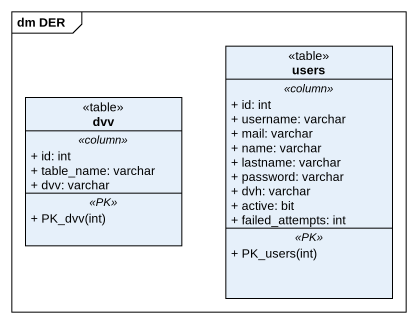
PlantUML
@startuml
mainframe dm DER
hide circle
hide empty members
skinparam classAttributeIconSize 0
class users <<table>> {
  .. <<column>> ..
  + id: int
  + username: varchar
  + mail: varchar
  + name: varchar
  + lastname: varchar
  + password: varchar
  + dvh: varchar
  + active: bit
  + failed_attempts: int
  .. <<PK>> ..
  + PK_users(int)
}
class dvv <<table>> {
  .. <<column>> ..
  + id: int
  + table_name: varchar
  + dvv: varchar
  .. <<PK>> ..
  + PK_dvv(int)
}
@enduml
